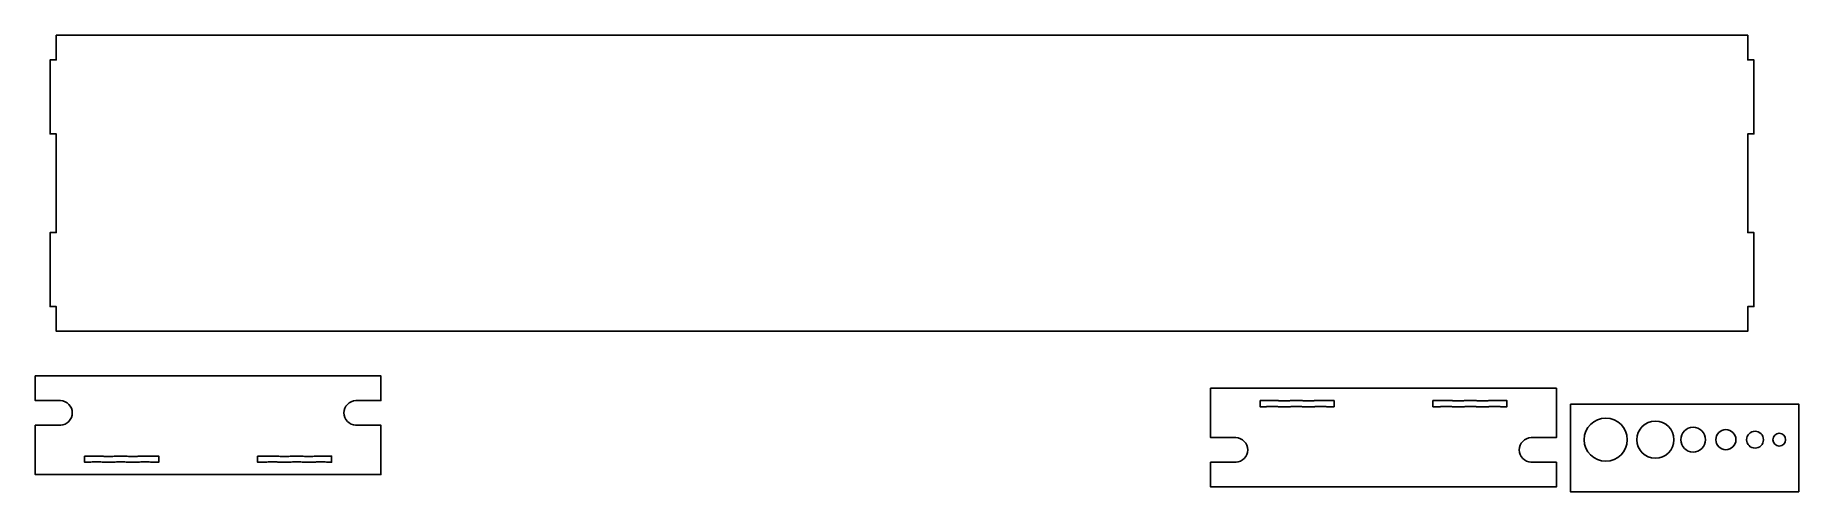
# Model space of a CAD drawing. Extents: x 3 to 456, y 189 to 306.
import ezdxf

# ---------------------------------------------------------------- set-up
doc = ezdxf.new("R2010")
doc.units = 0
doc.layers.get('0').update_dxf_attribs({"linetype": 'CONTINUOUS'})

msp = doc.modelspace()

# ---------------------------------------------------------------- linework, layer by layer
at = {"color": 7}
for points in [[(6.35, 236.400904), (7.9375, 236.400904), (7.9375, 230.050904), (442.9125, 230.050904), (442.9125, 236.400904), (444.5, 236.400904), (444.5, 255.450904), (442.9125, 255.450904), (442.9125, 280.850903), (444.5, 280.850903), (444.5, 299.900903), (442.9125, 299.900903), (442.9125, 306.250903), (7.9375, 306.250903), (7.9375, 299.900903), (6.35, 299.900903), (6.35, 280.850903), (7.9375, 280.850903), (7.9375, 255.450904), (6.35, 255.450904), (6.35, 236.400904), (6.35, 236.400904)], [(2.54, 218.581111), (2.54, 212.231111), (8.89, 212.231111), (9.031111, 212.231111), (9.031111, 212.222292)], [(84.948889, 212.222292), (84.948889, 212.231111), (85.09, 212.231111), (91.44, 212.231111), (91.44, 218.581111), (2.54, 218.581111), (2.54, 218.581111)], [(304.8, 215.406111), (304.8, 202.706111), (311.15, 202.706111), (311.291111, 202.706111), (311.291111, 202.697292)], [(387.208889, 202.697292), (387.208889, 202.706111), (387.35, 202.706111), (393.7, 202.706111), (393.7, 215.406111), (304.8, 215.406111), (304.8, 215.406111)], [(317.5, 212.231111), (322.183139, 212.231111)], [(319.0875, 210.643611), (317.5, 210.643611), (317.5, 212.231111), (317.5, 212.231111)], [(325.296389, 210.643611), (322.156667, 210.643611)], [(325.252306, 212.231111), (328.418472, 212.231111)], [(331.53175, 210.643611), (328.374361, 210.643611)], [(331.487639, 212.231111), (336.55, 212.231111), (336.55, 210.643611), (334.609722, 210.643611)], [(361.95, 212.231111), (366.932972, 212.231111)], [(363.837361, 210.643611), (361.95, 210.643611), (361.95, 212.231111), (361.95, 212.231111)], [(370.055084, 210.643611), (366.906528, 210.643611)], [(370.002139, 212.231111), (373.168333, 212.231111)], [(376.290417, 210.643611), (373.12425, 210.643611)], [(376.246305, 212.231111), (381, 212.231111), (381, 210.643611), (379.359583, 210.643611)], [(397.324806, 211.340347), (397.324806, 188.762569), (456.027028, 188.762569), (456.027028, 211.340347), (397.324806, 211.340347), (397.324806, 211.340347)], [(9.031111, 205.889931), (9.031111, 205.881111), (8.89, 205.881111), (2.54, 205.881111), (2.54, 193.181111), (91.44, 193.181111), (91.44, 205.881111), (85.09, 205.881111), (84.948889, 205.881111), (84.948889, 205.889931)], [(406.4, 207.715556), (406.4, 207.715556)], [(419.16175, 206.930625), (419.16175, 206.930625)], [(428.863139, 205.343125), (428.863139, 205.343125)], [(437.294528, 204.743403), (437.294528, 204.743403)], [(444.791028, 204.337708), (444.791028, 204.337708)], [(451.026389, 203.799722), (451.026389, 203.799722)], [(15.24, 197.943611), (19.84375, 197.943611)], [(16.748125, 196.356111), (15.24, 196.356111), (15.24, 197.943611), (15.24, 197.943611)], [(22.965833, 196.356111), (19.826111, 196.356111)], [(22.921736, 197.943611), (26.079097, 197.943611)], [(29.201181, 196.356111), (26.035, 196.356111)], [(29.157083, 197.943611), (34.29, 197.943611), (34.29, 196.356111), (32.270347, 196.356111)], [(59.69, 197.943611), (65.096319, 197.943611)], [(62.000694, 196.356111), (59.69, 196.356111), (59.69, 197.943611), (59.69, 197.943611)], [(68.218403, 196.356111), (65.078681, 196.356111)], [(68.174306, 197.943611), (71.331667, 197.943611)], [(74.45375, 196.356111), (71.287569, 196.356111)], [(74.409653, 197.943611), (78.74, 197.943611), (78.74, 196.356111), (77.522917, 196.356111)], [(311.291111, 196.364931), (311.291111, 196.356111), (311.15, 196.356111), (304.8, 196.356111), (304.8, 190.006111), (393.7, 190.006111), (393.7, 196.356111), (387.35, 196.356111), (387.208889, 196.356111), (387.208889, 196.364931)]]:
    msp.add_lwpolyline(points, dxfattribs=at)
for points in [[(9.031111, 212.222292), (10.718969, 212.148273), (12.065, 210.762201), (12.065, 209.056111)], [(12.065, 209.056111), (12.065, 207.350021), (10.718969, 205.963949), (9.031111, 205.889931)], [(81.915, 209.056111), (81.915, 210.762201), (83.261036, 212.148273), (84.948889, 212.222292)], [(84.948889, 205.889931), (83.261036, 205.963949), (81.915, 207.350021), (81.915, 209.056111)], [(320.622083, 210.740625), (319.773441, 210.740625), (319.0875, 210.699491), (319.0875, 210.643611)], [(322.156667, 210.643611), (322.156667, 210.699491), (321.470726, 210.740625), (320.622083, 210.740625)], [(322.183139, 212.231111), (322.183139, 212.175231), (322.869052, 212.125278), (323.717694, 212.125278)], [(323.717694, 212.125278), (324.566393, 212.125278), (325.252306, 212.175231), (325.252306, 212.231111)], [(326.839806, 210.740625), (325.991107, 210.740625), (325.296389, 210.699491), (325.296389, 210.643611)], [(328.374361, 210.643611), (328.374417, 210.699491), (327.688448, 210.740625), (326.839806, 210.740625)], [(328.418472, 212.231111), (328.418472, 212.175231), (329.104413, 212.125278), (329.953056, 212.125278)], [(329.953056, 212.125278), (330.801698, 212.125278), (331.487639, 212.175231), (331.487639, 212.231111)], [(333.075139, 210.740625), (332.226497, 210.740625), (331.53175, 210.699491), (331.53175, 210.643611)], [(334.609722, 210.643611), (334.609722, 210.699491), (333.923781, 210.740625), (333.075139, 210.740625)], [(365.371944, 210.740625), (364.523302, 210.740625), (363.837361, 210.699491), (363.837361, 210.643611)], [(366.906528, 210.643611), (366.906528, 210.699491), (366.220587, 210.740625), (365.371944, 210.740625)], [(366.932972, 212.231111), (366.932972, 212.175231), (367.618913, 212.125278), (368.467584, 212.125278)], [(368.467584, 212.125278), (369.316226, 212.125278), (370.002139, 212.175231), (370.002139, 212.231111)], [(371.589639, 210.740625), (370.740996, 210.740625), (370.055084, 210.699491), (370.055084, 210.643611)], [(373.12425, 210.643611), (373.12425, 210.699491), (372.438309, 210.740625), (371.589639, 210.740625)], [(373.168333, 212.231111), (373.168333, 212.175231), (373.854274, 212.125278), (374.702917, 212.125278)], [(374.702917, 212.125278), (375.551559, 212.125278), (376.246305, 212.175231), (376.246305, 212.231111)], [(377.825, 210.740625), (376.976358, 210.740625), (376.290417, 210.699491), (376.290417, 210.643611)], [(379.359583, 210.643611), (379.359583, 210.699491), (378.673642, 210.740625), (377.825, 210.740625)], [(400.852584, 202.168125), (400.852584, 205.23325), (403.334869, 207.715556), (406.4, 207.715556)], [(406.4, 207.715556), (409.465131, 207.715556), (411.947416, 205.23325), (411.947416, 202.168125)], [(414.39925, 202.168125), (414.39925, 204.798382), (416.531439, 206.930625), (419.16175, 206.930625)], [(419.16175, 206.930625), (421.791977, 206.930625), (423.924166, 204.798382), (423.92425, 202.168125)], [(425.688139, 202.168125), (425.688139, 203.921628), (427.109523, 205.343125), (428.863139, 205.343125)], [(428.863139, 205.343125), (430.616558, 205.343125), (432.038054, 203.921628), (432.038139, 202.168125)], [(434.71925, 202.168125), (434.71925, 203.59197), (435.870632, 204.743403), (437.294528, 204.743403)], [(437.294528, 204.743403), (438.718311, 204.743403), (439.869749, 203.59197), (439.869806, 202.168125)], [(442.621472, 202.168125), (442.621472, 203.367521), (443.59164, 204.337708), (444.791028, 204.337708)], [(444.791028, 204.337708), (445.990472, 204.337708), (446.960639, 203.367521), (446.960639, 202.168125)], [(311.291111, 202.697292), (312.978969, 202.623273), (314.325, 201.237201), (314.325, 199.531111)], [(384.175, 199.531111), (384.175, 201.237201), (385.521031, 202.623273), (387.208889, 202.697292)], [(406.4, 196.611875), (403.334869, 196.611875), (400.852584, 199.103), (400.852584, 202.168125)], [(411.947416, 202.168125), (411.947416, 199.103), (409.465131, 196.611875), (406.4, 196.611875)], [(419.16175, 197.405625), (416.531354, 197.405625), (414.399194, 199.537868), (414.39925, 202.168125)], [(423.92425, 202.168125), (423.92425, 199.537868), (421.791977, 197.405625), (419.16175, 197.405625)], [(428.863139, 198.993125), (427.109523, 198.993125), (425.688111, 200.414622), (425.688139, 202.168125)], [(432.038139, 202.168125), (432.038139, 200.414622), (430.616558, 198.993125), (428.863139, 198.993125)], [(437.294528, 199.584028), (435.870632, 199.584028), (434.719222, 200.74428), (434.71925, 202.168125)], [(439.869806, 202.168125), (439.869806, 200.74428), (438.718311, 199.584028), (437.294528, 199.584028)], [(444.791028, 199.989722), (443.591668, 199.989722), (442.621444, 200.968729), (442.621472, 202.168125)], [(446.960639, 202.168125), (446.960639, 200.968729), (445.990444, 199.989722), (444.791028, 199.989722)], [(451.026389, 200.536528), (450.125084, 200.536528), (449.394778, 201.266823), (449.394806, 202.168125)], [(449.394806, 202.168125), (449.394806, 203.069427), (450.125084, 203.799722), (451.026389, 203.799722)], [(451.026389, 203.799722), (451.927694, 203.799722), (452.658, 203.069427), (452.657972, 202.168125)], [(452.657972, 202.168125), (452.657972, 201.266823), (451.927694, 200.536528), (451.026389, 200.536528)], [(18.291528, 196.453125), (17.442883, 196.453125), (16.748125, 196.411991), (16.748125, 196.356111)], [(19.826111, 196.356111), (19.826111, 196.411991), (19.140173, 196.453125), (18.291528, 196.453125)], [(19.84375, 197.943611), (19.84375, 197.887731), (20.538508, 197.837778), (21.387153, 197.837778)], [(21.387153, 197.837778), (22.235798, 197.837778), (22.921736, 197.887731), (22.921736, 197.943611)], [(24.500417, 196.453125), (23.651772, 196.453125), (22.965833, 196.411991), (22.965833, 196.356111)], [(26.035, 196.356111), (26.035, 196.411991), (25.349062, 196.453125), (24.500417, 196.453125)], [(26.079097, 197.943611), (26.079097, 197.887731), (26.773855, 197.837778), (27.6225, 197.837778)], [(27.6225, 197.837778), (28.471145, 197.837778), (29.157083, 197.887731), (29.157083, 197.943611)], [(30.735764, 196.453125), (29.887119, 196.453125), (29.201181, 196.411991), (29.201181, 196.356111)], [(32.270347, 196.356111), (32.270347, 196.411991), (31.584409, 196.453125), (30.735764, 196.453125)], [(63.535278, 196.453125), (62.686633, 196.453125), (62.000694, 196.411991), (62.000694, 196.356111)], [(65.078681, 196.356111), (65.078681, 196.411991), (64.383923, 196.453125), (63.535278, 196.453125)], [(65.096319, 197.943611), (65.096319, 197.887731), (65.782258, 197.837778), (66.630903, 197.837778)], [(66.630903, 197.837778), (67.479548, 197.837778), (68.174306, 197.887731), (68.174306, 197.943611)], [(69.752986, 196.453125), (68.904341, 196.453125), (68.218403, 196.411991), (68.218403, 196.356111)], [(71.287569, 196.356111), (71.287569, 196.411991), (70.601631, 196.453125), (69.752986, 196.453125)], [(71.331667, 197.943611), (71.331667, 197.887731), (72.017605, 197.837778), (72.86625, 197.837778)], [(72.86625, 197.837778), (73.714895, 197.837778), (74.409653, 197.887731), (74.409653, 197.943611)], [(75.988333, 196.453125), (75.139688, 196.453125), (74.45375, 196.411991), (74.45375, 196.356111)], [(77.522917, 196.356111), (77.522917, 196.411991), (76.836978, 196.453125), (75.988333, 196.453125)], [(314.325, 199.531111), (314.325, 197.825021), (312.978969, 196.438949), (311.291111, 196.364931)], [(387.208889, 196.364931), (385.521031, 196.438949), (384.175, 197.825021), (384.175, 199.531111)]]:
    msp.add_open_spline(points, degree=3, dxfattribs=at)

doc.saveas('drawing.dxf')
